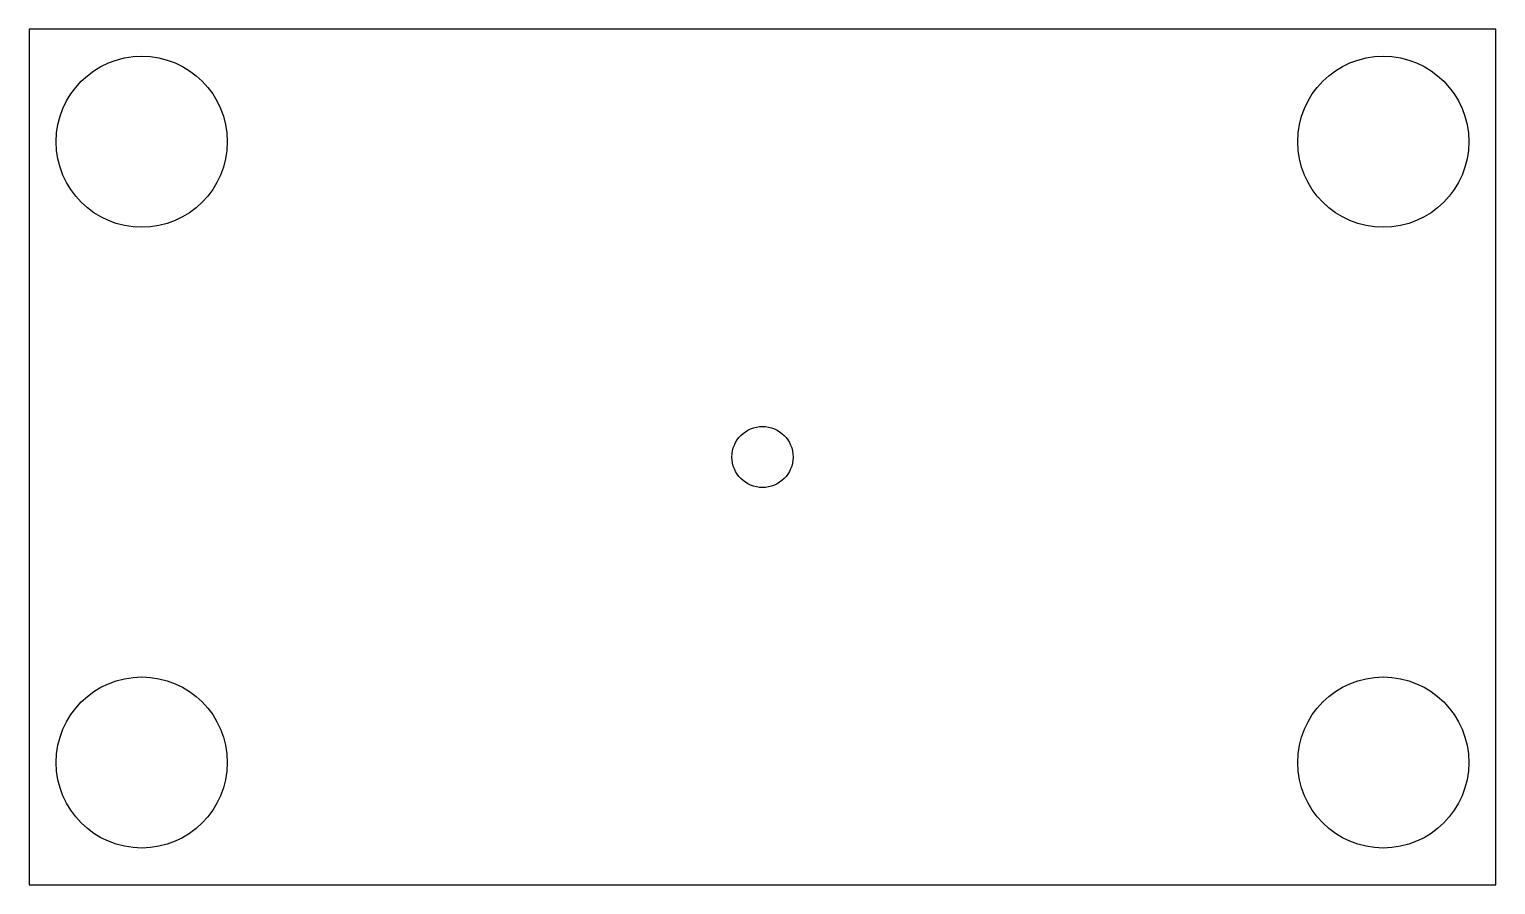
# Model space of a CAD drawing. Header units: millimetres. Extents: x 0 to 60, y 0 to 35.
import ezdxf

# ---------------------------------------------------------------- set-up
doc = ezdxf.new("R2010")
doc.units = ezdxf.units.MM

msp = doc.modelspace()

# ---------------------------------------------------------------- linework, layer by layer
at = {"color": 7, "linetype": 'Continuous', "lineweight": 25}
for p, q in [((60, 35), (0, 35)), ((0, 35), (0, 0)), ((60, 0), (60, 35)), ((0, 0), (60, 0))]:
    msp.add_line(p, q, dxfattribs=at)
for centre, radius in [((4.6, 30.4), 3.5), ((4.6, 30.4), 3.5), ((55.4, 30.4), 3.5), ((55.4, 30.4), 3.5), ((30, 17.5), 1.25), ((30, 17.5), 1.25), ((4.6, 5), 3.5), ((4.6, 5), 3.5), ((55.4, 5), 3.5), ((55.4, 5), 3.5)]:
    msp.add_circle(centre, radius, dxfattribs=at)

doc.saveas('drawing.dxf')
